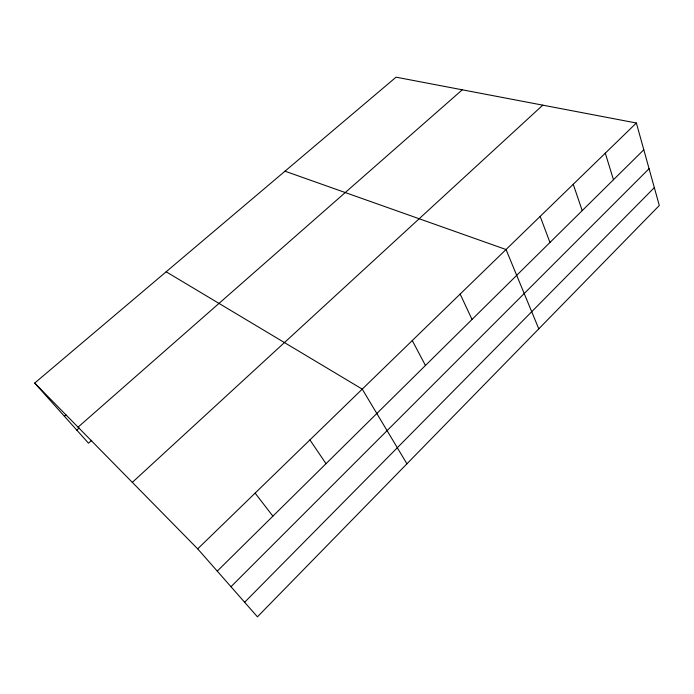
<?xml version="1.0" encoding="UTF-8"?>
<svg xmlns="http://www.w3.org/2000/svg" width="694" height="694" viewBox="0 0 694 694"><rect width="100%" height="100%" fill="white"/><g stroke="black" fill="none" stroke-linecap="round" stroke-linejoin="round"><path stroke-width="1.04" d="M244.635 602.262L654.329 187.623M230.981 586.725L649.064 168.685M217.257 571.119L643.806 149.774M197.695 548.859L636.363 123.003L659.3 205.485L257.439 616.827L197.695 548.859L34.7 383.071L396.057 77.173L636.363 123.003M132.328 482.365L542.786 105.158M91.721 440.308L88.485 443.18L34.7 383.071M78.049 427.157L462.273 89.804M76.782 430.098L79.203 427.972M64.412 416.27L66.017 414.873M284.991 171.192L506.03 249.528L538.787 328.843M166.152 271.788L362.233 389.117L406.936 463.809M255.114 493.104L272.889 516.163M309.906 439.918L326.024 463.679M412.271 340.546L425.448 365.469M460.157 294.056L472.024 319.457M540.175 216.381L549.96 242.475M573.244 184.274L582.205 210.62M605.289 153.166L613.47 179.737"/></g></svg>
